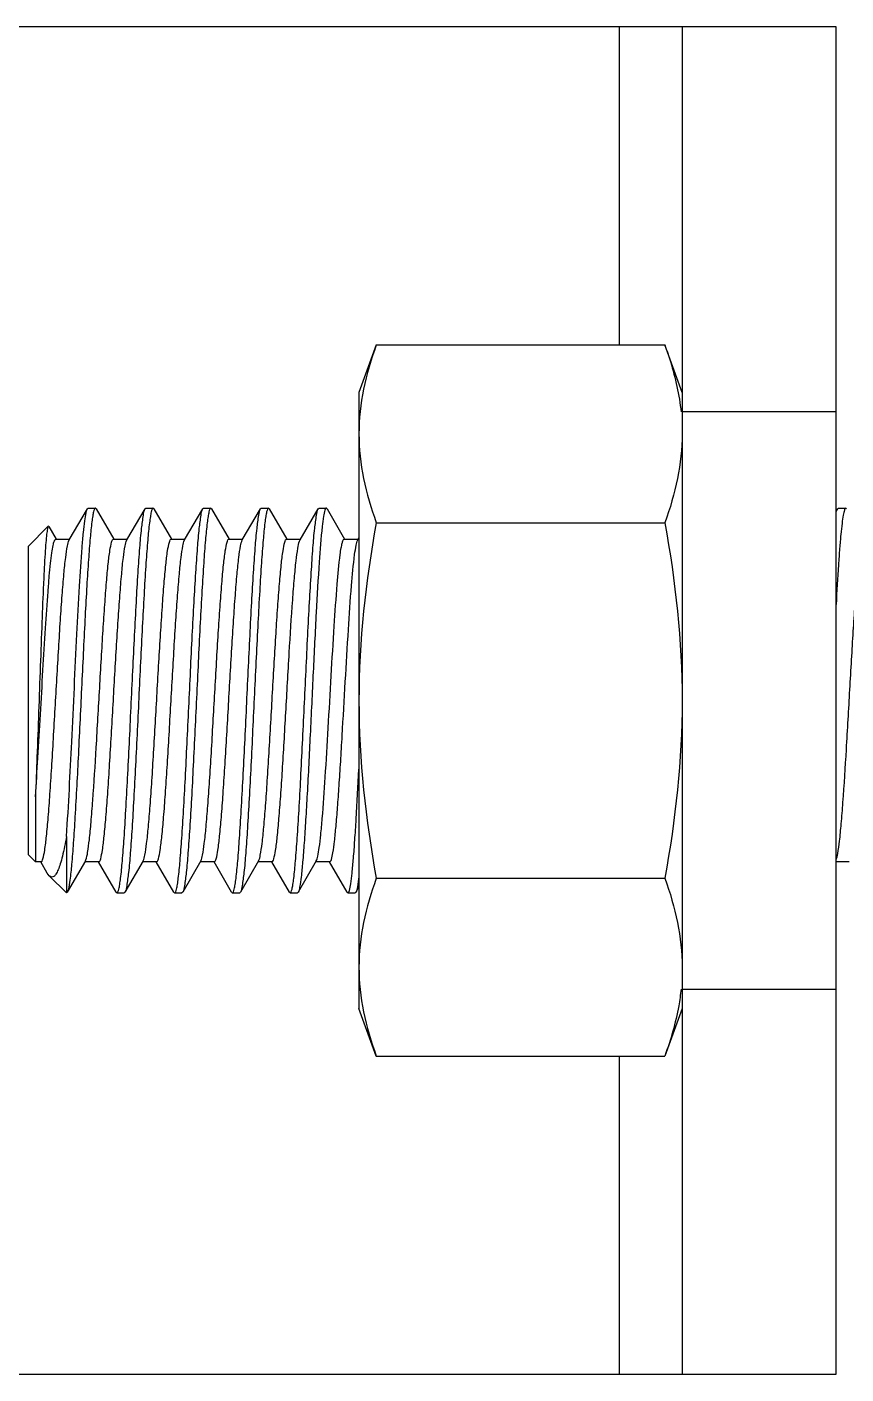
# Model space of a CAD drawing. Extents: x 1382187 to 1725648, y 860327 to 1571294.
# Drawn here: x 1531435.9 to 1531607.4, y 1227693.7 to 1227975.6 of the extents above; entities that cross this region are included whole.
import ezdxf

# ---------------------------------------------------------------- set-up
doc = ezdxf.new("R2010")
doc.units = 0
doc.header["$LTSCALE"] = 1000
doc.header["$MEASUREMENT"] = 0

msp = doc.modelspace()

# ---------------------------------------------------------------- linework, layer by layer
at = {"linetype": 'Continuous'}
for p, q in [((1531605.32, 1227975.6), (1531260.47, 1227975.6)), ((1531559.95, 1227975.6), (1531559.95, 1227909.05)), ((1531573.1, 1227975.6), (1531573.1, 1227693.69)), ((1531605.32, 1227693.69), (1531605.32, 1227975.6)), ((1531509.07, 1227909.05), (1531505.44, 1227899.08)), ((1531509.07, 1227909.05), (1531569.47, 1227909.05)), ((1531573.1, 1227899.08), (1531569.47, 1227909.05)), ((1531505.44, 1227899.08), (1531505.44, 1227770.21)), ((1531605.32, 1227895.05), (1531573.1, 1227895.05)), ((1531444.79, 1227868.23), (1531448.6, 1227874.78)), ((1531448.6, 1227874.78), (1531448.76, 1227874.91)), ((1531448.76, 1227874.91), (1531450.27, 1227874.91)), ((1531448.76, 1227874.91), (1531450.27, 1227874.91)), ((1531450.27, 1227874.91), (1531450.25, 1227874.91)), ((1531450.43, 1227874.78), (1531450.27, 1227874.91)), ((1531450.43, 1227874.78), (1531454.11, 1227868.43)), ((1531456.87, 1227868.23), (1531460.68, 1227874.78)), ((1531460.68, 1227874.78), (1531460.84, 1227874.91)), ((1531460.84, 1227874.91), (1531462.35, 1227874.91)), ((1531460.84, 1227874.91), (1531462.35, 1227874.91)), ((1531462.35, 1227874.91), (1531462.33, 1227874.91)), ((1531462.51, 1227874.78), (1531462.35, 1227874.91)), ((1531462.51, 1227874.78), (1531466.19, 1227868.43)), ((1531468.95, 1227868.23), (1531472.76, 1227874.78)), ((1531472.76, 1227874.78), (1531472.92, 1227874.91)), ((1531472.92, 1227874.91), (1531474.43, 1227874.91)), ((1531472.92, 1227874.91), (1531474.43, 1227874.91)), ((1531474.43, 1227874.91), (1531474.41, 1227874.91)), ((1531474.59, 1227874.78), (1531474.43, 1227874.91)), ((1531474.59, 1227874.78), (1531478.27, 1227868.43)), ((1531481.03, 1227868.23), (1531484.85, 1227874.78)), ((1531484.85, 1227874.78), (1531485, 1227874.91)), ((1531485, 1227874.91), (1531486.52, 1227874.91)), ((1531485, 1227874.91), (1531486.52, 1227874.91)), ((1531486.52, 1227874.91), (1531486.49, 1227874.91)), ((1531486.68, 1227874.78), (1531486.52, 1227874.91)), ((1531486.68, 1227874.78), (1531490.35, 1227868.43)), ((1531493.12, 1227868.23), (1531496.93, 1227874.78)), ((1531496.93, 1227874.78), (1531497.09, 1227874.91)), ((1531497.09, 1227874.91), (1531498.6, 1227874.91)), ((1531497.09, 1227874.91), (1531498.6, 1227874.91)), ((1531498.76, 1227874.78), (1531498.6, 1227874.91)), ((1531498.76, 1227874.78), (1531502.44, 1227868.43)), ((1531605.32, 1227874.19), (1531605.66, 1227874.78)), ((1531605.66, 1227874.78), (1531605.82, 1227874.91)), ((1531605.82, 1227874.91), (1531607.33, 1227874.91)), ((1531605.82, 1227874.91), (1531607.33, 1227874.91)), ((1531607.33, 1227874.91), (1531607.31, 1227874.91)), ((1531607.49, 1227874.78), (1531607.33, 1227874.91)), ((1531509.07, 1227871.84), (1531569.47, 1227871.84)), ((1531436.17, 1227866.86), (1531440.4, 1227871.09)), ((1531440.51, 1227871.05), (1531440.4, 1227871.09)), ((1531440.51, 1227871.05), (1531442.03, 1227868.43)), ((1531436.17, 1227866.86), (1531436.17, 1227802.42)), ((1531441.96, 1227868.39), (1531444.88, 1227868.39)), ((1531454.04, 1227868.39), (1531456.96, 1227868.39)), ((1531466.12, 1227868.39), (1531469.05, 1227868.39)), ((1531478.2, 1227868.39), (1531481.13, 1227868.39)), ((1531490.28, 1227868.39), (1531493.21, 1227868.39)), ((1531493.02, 1227868.02), (1531493.12, 1227868.23)), ((1531502.36, 1227868.39), (1531505.29, 1227868.39)), ((1531505.2, 1227868.23), (1531505.44, 1227868.65)), ((1531437.71, 1227814.49), (1531437.71, 1227800.89)), ((1531444.23, 1227806.2), (1531444.23, 1227794.37)), ((1531436.17, 1227802.42), (1531437.71, 1227800.89)), ((1531448.19, 1227801.06), (1531448.3, 1227801.3)), ((1531438.94, 1227800.89), (1531437.71, 1227800.89)), ((1531440.21, 1227798.54), (1531438.87, 1227800.85)), ((1531440.63, 1227797.97), (1531440.21, 1227798.54)), ((1531448.19, 1227801.06), (1531444.39, 1227794.51)), ((1531451.02, 1227800.89), (1531448.09, 1227800.89)), ((1531454.64, 1227794.51), (1531450.95, 1227800.85)), ((1531460.27, 1227801.06), (1531456.47, 1227794.51)), ((1531463.1, 1227800.89), (1531460.17, 1227800.89)), ((1531466.72, 1227794.51), (1531463.03, 1227800.85)), ((1531472.35, 1227801.06), (1531468.55, 1227794.51)), ((1531475.18, 1227800.89), (1531472.25, 1227800.89)), ((1531478.8, 1227794.51), (1531475.11, 1227800.85)), ((1531484.43, 1227801.06), (1531480.63, 1227794.51)), ((1531487.26, 1227800.89), (1531484.34, 1227800.89)), ((1531490.89, 1227794.51), (1531487.19, 1227800.85)), ((1531496.51, 1227801.06), (1531492.72, 1227794.51)), ((1531499.34, 1227800.89), (1531496.42, 1227800.89)), ((1531502.97, 1227794.51), (1531499.27, 1227800.85)), ((1531608.08, 1227800.89), (1531605.32, 1227800.89)), ((1531440.63, 1227797.97), (1531444.23, 1227794.37)), ((1531505.44, 1227795.62), (1531504.8, 1227794.51)), ((1531509.07, 1227797.44), (1531569.47, 1227797.44)), ((1531444.39, 1227794.51), (1531444.23, 1227794.37)), ((1531454.64, 1227794.51), (1531454.8, 1227794.37)), ((1531454.8, 1227794.37), (1531456.31, 1227794.37)), ((1531454.8, 1227794.37), (1531456.31, 1227794.37)), ((1531454.8, 1227794.37), (1531454.82, 1227794.37)), ((1531456.47, 1227794.51), (1531456.31, 1227794.37)), ((1531466.72, 1227794.51), (1531466.88, 1227794.37)), ((1531466.88, 1227794.37), (1531468.39, 1227794.37)), ((1531466.88, 1227794.37), (1531468.39, 1227794.37)), ((1531466.88, 1227794.37), (1531466.9, 1227794.37)), ((1531468.55, 1227794.51), (1531468.39, 1227794.37)), ((1531478.8, 1227794.51), (1531478.96, 1227794.37)), ((1531478.96, 1227794.37), (1531480.48, 1227794.37)), ((1531478.96, 1227794.37), (1531480.48, 1227794.37)), ((1531478.96, 1227794.37), (1531478.98, 1227794.37)), ((1531480.63, 1227794.51), (1531480.48, 1227794.37)), ((1531490.89, 1227794.51), (1531491.04, 1227794.37)), ((1531491.04, 1227794.37), (1531492.56, 1227794.37)), ((1531491.04, 1227794.37), (1531492.56, 1227794.37)), ((1531491.04, 1227794.37), (1531491.07, 1227794.37)), ((1531492.72, 1227794.51), (1531492.56, 1227794.37)), ((1531502.97, 1227794.51), (1531503.13, 1227794.37)), ((1531503.13, 1227794.37), (1531504.64, 1227794.37)), ((1531503.13, 1227794.37), (1531504.64, 1227794.37)), ((1531503.13, 1227794.37), (1531503.15, 1227794.37)), ((1531504.8, 1227794.51), (1531504.64, 1227794.37)), ((1531573.1, 1227774.23), (1531605.32, 1227774.23)), ((1531509.07, 1227760.24), (1531505.44, 1227770.21)), ((1531573.1, 1227770.21), (1531569.47, 1227760.24)), ((1531509.07, 1227760.24), (1531569.47, 1227760.24)), ((1531559.95, 1227760.24), (1531559.95, 1227693.69)), ((1531260.47, 1227693.69), (1531605.32, 1227693.69))]:
    msp.add_line(p, q, dxfattribs=at)
for points, knots in [([(1531509.07, 1227909.05), (1531507.97, 1227906.03), (1531506.14, 1227899.93), (1531505.44, 1227893.58), (1531505.44, 1227890.45)], [0, 0, 0, 0, 0.506411, 1, 1, 1, 1]), ([(1531569.47, 1227909.05), (1531569.89, 1227907.89), (1531571.44, 1227903.33), (1531572.5, 1227898.59), (1531572.87, 1227895.02)], [0, 0, 0, 0, 0.25454, 1, 1, 1, 1]), ([(1531505.44, 1227890.45), (1531505.44, 1227887.32), (1531506.14, 1227880.96), (1531507.97, 1227874.86), (1531509.07, 1227871.84)], [0, 0, 0, 0, 0.493589, 1, 1, 1, 1]), ([(1531573.1, 1227890.45), (1531573.1, 1227887.32), (1531572.4, 1227880.96), (1531570.57, 1227874.86), (1531569.47, 1227871.84)], [0, 0, 0, 0, 0.493589, 1, 1, 1, 1]), ([(1531444.23, 1227806.2), (1531444.67, 1227812.8), (1531445.19, 1227823.19), (1531445.86, 1227837.31), (1531446.39, 1227848.16), (1531446.91, 1227857.94), (1531447.36, 1227865.03), (1531447.75, 1227869.59), (1531448, 1227872), (1531448.27, 1227873.65), (1531448.45, 1227874.52), (1531448.6, 1227874.78)], [0, 0, 0, 0, 0.288558, 0.45413, 0.616509, 0.762715, 0.881069, 0.926757, 0.962188, 0.986703, 1, 1, 1, 1]), ([(1531450.25, 1227874.91), (1531450.16, 1227874.89), (1531450.01, 1227874.59), (1531449.86, 1227874.06), (1531449.69, 1227873.15), (1531449.44, 1227871.34), (1531449.14, 1227868.3), (1531448.8, 1227863.83), (1531448.45, 1227858.37), (1531448.11, 1227852.12), (1531447.76, 1227845.27), (1531447.3, 1227835.64), (1531446.74, 1227823.92), (1531446.17, 1227812.82), (1531445.68, 1227805.13), (1531445.34, 1227800.73), (1531445.01, 1227797.48), (1531444.76, 1227795.71), (1531444.58, 1227795.05)], [0, 0, 0, 0, 0.003459, 0.010697, 0.021985, 0.037294, 0.07952, 0.136044, 0.204986, 0.284036, 0.370529, 0.46155, 0.644849, 0.809404, 0.877597, 0.933236, 0.974471, 1, 1, 1, 1]), ([(1531454.82, 1227794.37), (1531454.91, 1227794.39), (1531455.07, 1227794.72), (1531455.22, 1227795.28), (1531455.4, 1227796.25), (1531455.66, 1227798.18), (1531455.97, 1227801.42), (1531456.32, 1227806.17), (1531456.68, 1227811.95), (1531457.03, 1227818.55), (1531457.39, 1227825.73), (1531457.75, 1227833.23), (1531458.11, 1227840.79), (1531458.47, 1227848.12), (1531458.83, 1227854.96), (1531459.18, 1227861.08), (1531459.55, 1227866.22), (1531459.87, 1227870.26), (1531460.25, 1227872.95), (1531460.45, 1227874.37), (1531460.68, 1227874.78)], [0, 0, 0, 0, 0.003604, 0.011244, 0.023189, 0.039398, 0.084082, 0.143773, 0.216344, 0.299191, 0.389329, 0.483504, 0.578314, 0.670341, 0.756264, 0.832984, 0.897741, 0.948218, 0.982646, 1, 1, 1, 1]), ([(1531462.33, 1227874.91), (1531462.24, 1227874.89), (1531462.09, 1227874.56), (1531461.93, 1227874), (1531461.75, 1227873.03), (1531461.49, 1227871.1), (1531461.18, 1227867.86), (1531460.83, 1227863.11), (1531460.48, 1227857.34), (1531460.12, 1227850.74), (1531459.76, 1227843.56), (1531459.4, 1227836.06), (1531459.04, 1227828.5), (1531458.68, 1227821.17), (1531458.32, 1227814.33), (1531457.97, 1227808.21), (1531457.61, 1227803.07), (1531457.29, 1227799.03), (1531456.9, 1227796.34), (1531456.7, 1227794.91), (1531456.47, 1227794.51)], [0, 0, 0, 0, 0.00361, 0.011255, 0.023204, 0.039415, 0.084097, 0.143782, 0.216344, 0.299179, 0.3893, 0.483457, 0.578255, 0.670276, 0.756195, 0.832914, 0.897677, 0.94817, 0.982621, 1, 1, 1, 1]), ([(1531466.9, 1227794.37), (1531467, 1227794.39), (1531467.15, 1227794.72), (1531467.3, 1227795.28), (1531467.48, 1227796.25), (1531467.74, 1227798.18), (1531468.05, 1227801.42), (1531468.4, 1227806.17), (1531468.76, 1227811.95), (1531469.12, 1227818.55), (1531469.47, 1227825.73), (1531469.83, 1227833.23), (1531470.19, 1227840.79), (1531470.55, 1227848.12), (1531470.91, 1227854.96), (1531471.27, 1227861.08), (1531471.63, 1227866.22), (1531471.95, 1227870.26), (1531472.33, 1227872.95), (1531472.53, 1227874.37), (1531472.76, 1227874.78)], [0, 0, 0, 0, 0.003605, 0.011246, 0.023192, 0.039401, 0.084087, 0.143779, 0.216351, 0.299198, 0.389337, 0.483511, 0.57832, 0.670346, 0.756268, 0.832988, 0.897743, 0.948218, 0.982646, 1, 1, 1, 1]), ([(1531474.41, 1227874.91), (1531474.32, 1227874.89), (1531474.17, 1227874.56), (1531474.01, 1227874), (1531473.84, 1227873.03), (1531473.57, 1227871.1), (1531473.26, 1227867.86), (1531472.91, 1227863.11), (1531472.56, 1227857.34), (1531472.2, 1227850.74), (1531471.84, 1227843.56), (1531471.48, 1227836.06), (1531471.12, 1227828.5), (1531470.76, 1227821.17), (1531470.4, 1227814.33), (1531470.05, 1227808.21), (1531469.69, 1227803.07), (1531469.37, 1227799.03), (1531468.98, 1227796.34), (1531468.79, 1227794.91), (1531468.55, 1227794.51)], [0, 0, 0, 0, 0.00361, 0.011255, 0.023204, 0.039415, 0.084097, 0.143781, 0.216343, 0.299178, 0.389299, 0.483456, 0.578254, 0.670275, 0.756194, 0.832913, 0.897677, 0.94817, 0.982621, 1, 1, 1, 1]), ([(1531478.98, 1227794.37), (1531479.08, 1227794.39), (1531479.23, 1227794.72), (1531479.38, 1227795.28), (1531479.56, 1227796.25), (1531479.82, 1227798.18), (1531480.13, 1227801.42), (1531480.48, 1227806.17), (1531480.84, 1227811.95), (1531481.2, 1227818.55), (1531481.56, 1227825.73), (1531481.92, 1227833.23), (1531482.28, 1227840.79), (1531482.63, 1227848.12), (1531482.99, 1227854.96), (1531483.35, 1227861.08), (1531483.71, 1227866.22), (1531484.03, 1227870.26), (1531484.41, 1227872.95), (1531484.61, 1227874.37), (1531484.85, 1227874.78)], [0, 0, 0, 0, 0.003605, 0.011246, 0.023192, 0.039402, 0.084089, 0.143781, 0.216352, 0.2992, 0.389339, 0.483513, 0.578322, 0.670347, 0.756269, 0.832988, 0.897743, 0.948219, 0.982646, 1, 1, 1, 1]), ([(1531486.49, 1227874.91), (1531486.4, 1227874.89), (1531486.25, 1227874.56), (1531486.09, 1227874), (1531485.92, 1227873.03), (1531485.65, 1227871.1), (1531485.35, 1227867.86), (1531484.99, 1227863.11), (1531484.64, 1227857.34), (1531484.28, 1227850.74), (1531483.92, 1227843.56), (1531483.56, 1227836.06), (1531483.2, 1227828.5), (1531482.84, 1227821.17), (1531482.48, 1227814.33), (1531482.13, 1227808.21), (1531481.77, 1227803.07), (1531481.45, 1227799.03), (1531481.07, 1227796.34), (1531480.87, 1227794.91), (1531480.63, 1227794.51)], [0, 0, 0, 0, 0.00361, 0.011255, 0.023204, 0.039415, 0.084096, 0.143781, 0.216343, 0.299178, 0.389299, 0.483455, 0.578253, 0.670274, 0.756194, 0.832913, 0.897676, 0.948169, 0.98262, 1, 1, 1, 1]), ([(1531491.07, 1227794.37), (1531491.16, 1227794.39), (1531491.31, 1227794.72), (1531491.47, 1227795.28), (1531491.64, 1227796.25), (1531491.91, 1227798.18), (1531492.21, 1227801.42), (1531492.57, 1227806.17), (1531492.92, 1227811.95), (1531493.28, 1227818.55), (1531493.64, 1227825.73), (1531494, 1227833.23), (1531494.36, 1227840.79), (1531494.72, 1227848.12), (1531495.08, 1227854.96), (1531495.43, 1227861.08), (1531495.79, 1227866.22), (1531496.11, 1227870.26), (1531496.5, 1227872.95), (1531496.69, 1227874.37), (1531496.93, 1227874.78)], [0, 0, 0, 0, 0.003605, 0.011246, 0.023193, 0.039403, 0.08409, 0.143783, 0.216354, 0.299202, 0.389341, 0.483515, 0.578323, 0.670348, 0.75627, 0.832989, 0.897744, 0.948219, 0.982646, 1, 1, 1, 1]), ([(1531498.32, 1227874.48), (1531498.18, 1227874.06), (1531497.98, 1227872.92), (1531497.83, 1227871.78), (1531497.75, 1227871.08)], [0, 0, 0, 0, 0.381853, 1, 1, 1, 1]), ([(1531498.6, 1227874.91), (1531498.57, 1227874.91), (1531498.4, 1227874.83), (1531498.36, 1227874.63), (1531498.32, 1227874.48)], [0, 0, 0, 0, 0.141686, 1, 1, 1, 1]), ([(1531607.31, 1227874.91), (1531607.16, 1227874.88), (1531606.99, 1227874.25), (1531606.76, 1227873.28), (1531606.53, 1227871.51), (1531606.29, 1227869.21), (1531606.05, 1227866.3), (1531605.7, 1227861.43), (1531605.47, 1227857.52), (1531605.32, 1227854.76)], [0, 0, 0, 0, 0.023088, 0.076942, 0.162256, 0.277921, 0.422109, 0.592457, 1, 1, 1, 1]), ([(1531440.4, 1227871.08), (1531440.28, 1227870.96), (1531440.21, 1227870.36), (1531440.02, 1227869.27), (1531439.89, 1227867.5), (1531439.72, 1227865.18), (1531439.57, 1227862.3), (1531439.33, 1227857.53), (1531439.06, 1227850.65), (1531438.73, 1227841.69), (1531438.4, 1227832.28), (1531438.07, 1227823.16), (1531437.83, 1227817.27), (1531437.71, 1227814.49)], [0, 0, 0, 0, 0.009173, 0.029347, 0.060391, 0.101835, 0.152988, 0.212953, 0.354877, 0.517215, 0.687692, 0.853036, 1, 1, 1, 1]), ([(1531497.75, 1227871.08), (1531497.47, 1227868.6), (1531497.03, 1227862.6), (1531496.44, 1227852.44), (1531495.85, 1227840.39), (1531495.25, 1227827.73), (1531494.74, 1227817.41), (1531494.31, 1227809.86), (1531494, 1227805.09), (1531493.69, 1227801.12), (1531493.41, 1227798.02), (1531493.09, 1227795.93), (1531492.9, 1227794.83), (1531492.72, 1227794.51)], [0, 0, 0, 0, 0.097413, 0.234815, 0.397699, 0.568819, 0.73005, 0.801523, 0.864307, 0.916739, 0.957442, 0.985378, 1, 1, 1, 1]), ([(1531437.71, 1227814.49), (1531437.9, 1227817.21), (1531438.26, 1227822.95), (1531438.77, 1227831.78), (1531439.29, 1227840.83), (1531439.8, 1227849.41), (1531440.24, 1227855.97), (1531440.61, 1227860.49), (1531440.87, 1227863.19), (1531441.12, 1227865.32), (1531441.38, 1227866.96), (1531441.58, 1227867.82), (1531441.82, 1227868.39), (1531441.96, 1227868.39)], [0, 0, 0, 0, 0.150782, 0.318318, 0.489969, 0.652746, 0.794352, 0.853795, 0.904124, 0.94441, 0.973938, 0.992299, 1, 1, 1, 1]), ([(1531438.94, 1227800.89), (1531439.01, 1227800.89), (1531439.19, 1227801.13), (1531439.43, 1227801.91), (1531439.75, 1227803.69), (1531440.08, 1227806.57), (1531440.43, 1227810.49), (1531440.79, 1227815.28), (1531441.15, 1227820.76), (1531441.5, 1227826.74), (1531441.98, 1227835.09), (1531442.45, 1227843.36), (1531442.94, 1227851.26), (1531443.29, 1227856.43), (1531443.65, 1227860.8), (1531443.98, 1227864.26), (1531444.35, 1227866.61), (1531444.57, 1227867.86), (1531444.79, 1227868.23)], [0, 0, 0, 0, 0.003516, 0.010772, 0.037949, 0.081609, 0.140308, 0.211978, 0.294061, 0.383613, 0.477416, 0.664254, 0.750571, 0.827952, 0.893624, 0.945254, 0.981055, 1, 1, 1, 1]), ([(1531448.3, 1227801.3), (1531448.48, 1227801.8), (1531448.73, 1227803.21), (1531449.07, 1227805.83), (1531449.41, 1227809.46), (1531449.91, 1227815.89), (1531450.49, 1227825.26), (1531451.05, 1227835.18), (1531451.52, 1227843.36), (1531451.87, 1227849.18), (1531452.22, 1227854.5), (1531452.57, 1227859.13), (1531452.91, 1227862.92), (1531453.24, 1227865.7), (1531453.55, 1227867.41), (1531453.79, 1227868.16), (1531453.96, 1227868.39), (1531454.04, 1227868.39)], [0, 0, 0, 0, 0.023549, 0.063214, 0.117783, 0.185416, 0.35021, 0.535036, 0.627046, 0.714525, 0.794449, 0.864058, 0.92096, 0.96323, 0.989531, 0.996563, 1, 1, 1, 1]), ([(1531451.02, 1227800.89), (1531451.1, 1227800.89), (1531451.27, 1227801.13), (1531451.51, 1227801.91), (1531451.83, 1227803.69), (1531452.16, 1227806.57), (1531452.52, 1227810.49), (1531452.87, 1227815.28), (1531453.23, 1227820.76), (1531453.59, 1227826.74), (1531454.06, 1227835.09), (1531454.53, 1227843.36), (1531455.02, 1227851.26), (1531455.38, 1227856.43), (1531455.74, 1227860.8), (1531456.06, 1227864.26), (1531456.43, 1227866.61), (1531456.65, 1227867.86), (1531456.87, 1227868.23)], [0, 0, 0, 0, 0.003516, 0.010771, 0.037949, 0.081609, 0.140308, 0.211978, 0.294061, 0.383613, 0.477416, 0.664254, 0.750572, 0.827952, 0.893624, 0.945254, 0.981055, 1, 1, 1, 1]), ([(1531460.27, 1227801.06), (1531460.48, 1227801.43), (1531460.71, 1227802.68), (1531461.07, 1227805.03), (1531461.4, 1227808.49), (1531461.76, 1227812.86), (1531462.12, 1227818.03), (1531462.61, 1227825.93), (1531463.07, 1227834.2), (1531463.55, 1227842.55), (1531463.91, 1227848.53), (1531464.27, 1227854.01), (1531464.62, 1227858.79), (1531464.97, 1227862.72), (1531465.3, 1227865.6), (1531465.63, 1227867.38), (1531465.86, 1227868.15), (1531466.04, 1227868.39), (1531466.12, 1227868.39)], [0, 0, 0, 0, 0.018976, 0.054803, 0.106453, 0.172139, 0.249526, 0.335844, 0.522668, 0.616459, 0.705997, 0.788066, 0.859722, 0.918409, 0.962059, 0.989231, 0.996484, 1, 1, 1, 1]), ([(1531463.1, 1227800.89), (1531463.18, 1227800.89), (1531463.35, 1227801.13), (1531463.59, 1227801.91), (1531463.91, 1227803.69), (1531464.24, 1227806.57), (1531464.6, 1227810.49), (1531464.95, 1227815.28), (1531465.31, 1227820.76), (1531465.67, 1227826.74), (1531466.15, 1227835.09), (1531466.61, 1227843.36), (1531467.1, 1227851.26), (1531467.46, 1227856.43), (1531467.82, 1227860.8), (1531468.15, 1227864.26), (1531468.51, 1227866.61), (1531468.74, 1227867.86), (1531468.95, 1227868.23)], [0, 0, 0, 0, 0.003517, 0.010771, 0.037949, 0.081609, 0.140308, 0.211979, 0.294062, 0.383613, 0.477416, 0.664254, 0.750571, 0.827951, 0.893623, 0.945253, 0.981055, 1, 1, 1, 1]), ([(1531472.35, 1227801.06), (1531472.56, 1227801.43), (1531472.79, 1227802.68), (1531473.15, 1227805.03), (1531473.48, 1227808.49), (1531473.84, 1227812.86), (1531474.2, 1227818.03), (1531474.69, 1227825.93), (1531475.15, 1227834.2), (1531475.63, 1227842.55), (1531475.99, 1227848.53), (1531476.35, 1227854.01), (1531476.7, 1227858.79), (1531477.06, 1227862.72), (1531477.39, 1227865.6), (1531477.71, 1227867.38), (1531477.95, 1227868.15), (1531478.12, 1227868.39), (1531478.2, 1227868.39)], [0, 0, 0, 0, 0.018976, 0.054803, 0.106454, 0.17214, 0.249527, 0.335846, 0.52267, 0.61646, 0.705997, 0.788065, 0.859721, 0.918408, 0.962058, 0.98923, 0.996485, 1, 1, 1, 1]), ([(1531475.18, 1227800.89), (1531475.26, 1227800.89), (1531475.44, 1227801.13), (1531475.68, 1227801.91), (1531476, 1227803.69), (1531476.33, 1227806.57), (1531476.68, 1227810.49), (1531477.03, 1227815.28), (1531477.39, 1227820.76), (1531477.75, 1227826.74), (1531478.23, 1227835.09), (1531478.69, 1227843.36), (1531479.19, 1227851.26), (1531479.54, 1227856.43), (1531479.9, 1227860.8), (1531480.23, 1227864.26), (1531480.59, 1227866.61), (1531480.82, 1227867.86), (1531481.03, 1227868.23)], [0, 0, 0, 0, 0.003514, 0.010772, 0.03795, 0.08161, 0.140308, 0.211978, 0.294061, 0.383612, 0.477415, 0.664253, 0.750571, 0.827952, 0.893624, 0.945254, 0.981055, 1, 1, 1, 1]), ([(1531484.43, 1227801.06), (1531484.65, 1227801.43), (1531484.87, 1227802.68), (1531485.24, 1227805.03), (1531485.57, 1227808.49), (1531485.93, 1227812.86), (1531486.28, 1227818.03), (1531486.77, 1227825.93), (1531487.24, 1227834.2), (1531487.71, 1227842.55), (1531488.07, 1227848.53), (1531488.43, 1227854.01), (1531488.78, 1227858.79), (1531489.14, 1227862.72), (1531489.47, 1227865.6), (1531489.79, 1227867.38), (1531490.03, 1227868.15), (1531490.2, 1227868.39), (1531490.28, 1227868.39)], [0, 0, 0, 0, 0.018976, 0.054803, 0.106453, 0.172139, 0.249526, 0.335844, 0.522668, 0.61646, 0.705997, 0.788066, 0.859722, 0.918409, 0.962059, 0.989231, 0.996485, 1, 1, 1, 1]), ([(1531487.26, 1227800.89), (1531487.34, 1227800.89), (1531487.51, 1227801.12), (1531487.75, 1227801.87), (1531488.06, 1227803.6), (1531488.39, 1227806.39), (1531488.74, 1227810.2), (1531489.09, 1227814.84), (1531489.44, 1227820.18), (1531489.79, 1227826.02), (1531490.26, 1227834.23), (1531490.82, 1227844.16), (1531491.4, 1227853.53), (1531491.9, 1227859.95), (1531492.24, 1227863.56), (1531492.59, 1227866.15), (1531492.83, 1227867.54), (1531493.02, 1227868.02)], [0, 0, 0, 0, 0.003447, 0.010504, 0.036907, 0.07934, 0.136454, 0.206305, 0.286482, 0.374206, 0.466428, 0.651492, 0.816161, 0.883565, 0.937789, 0.976999, 1, 1, 1, 1]), ([(1531501.52, 1227865.17), (1531501.58, 1227865.64), (1531501.69, 1227866.44), (1531501.91, 1227867.47), (1531502.07, 1227868.06), (1531502.27, 1227868.39), (1531502.36, 1227868.39)], [0, 0, 0, 0, 0.417027, 0.722093, 0.91306, 1, 1, 1, 1]), ([(1531504.54, 1227865.17), (1531504.63, 1227865.84), (1531504.8, 1227866.86), (1531505.01, 1227867.91), (1531505.2, 1227868.23)], [0, 0, 0, 0, 0.64784, 1, 1, 1, 1]), ([(1531605.32, 1227801.2), (1531605.51, 1227801.66), (1531605.75, 1227803.01), (1531606.11, 1227805.54), (1531606.44, 1227809.1), (1531606.95, 1227815.5), (1531607.53, 1227824.88), (1531608.09, 1227834.83), (1531608.56, 1227843.07), (1531608.92, 1227848.95), (1531609.27, 1227854.33), (1531609.62, 1227859.01), (1531609.97, 1227862.85), (1531610.3, 1227865.66), (1531610.61, 1227867.4), (1531610.85, 1227868.16), (1531611.02, 1227868.39), (1531611.1, 1227868.39)], [0, 0, 0, 0, 0.021934, 0.060252, 0.1138, 0.180755, 0.345177, 0.530709, 0.623344, 0.711545, 0.792219, 0.862544, 0.920069, 0.962821, 0.989426, 0.996537, 1, 1, 1, 1]), ([(1531496.51, 1227801.06), (1531496.69, 1227801.35), (1531496.89, 1227802.32), (1531497.2, 1227804.14), (1531497.49, 1227806.78), (1531497.93, 1227811.67), (1531498.44, 1227819.13), (1531499.03, 1227829.1), (1531499.63, 1227839.65), (1531500.22, 1227849.68), (1531500.8, 1227858.13), (1531501.24, 1227863.11), (1531501.52, 1227865.17)], [0, 0, 0, 0, 0.015991, 0.045014, 0.086536, 0.139531, 0.27419, 0.434995, 0.605144, 0.76684, 0.903184, 1, 1, 1, 1]), ([(1531499.34, 1227800.89), (1531499.41, 1227800.89), (1531499.57, 1227801.07), (1531499.78, 1227801.69), (1531500.07, 1227803.1), (1531500.36, 1227805.4), (1531500.68, 1227808.55), (1531500.99, 1227812.43), (1531501.31, 1227816.95), (1531501.63, 1227821.97), (1531502.06, 1227829.24), (1531502.58, 1227838.45), (1531503.19, 1227848.93), (1531503.79, 1227857.79), (1531504.25, 1227863.02), (1531504.54, 1227865.17)], [0, 0, 0, 0, 0.003125, 0.009234, 0.031868, 0.068302, 0.117635, 0.178513, 0.24923, 0.32779, 0.411973, 0.587575, 0.756267, 0.899071, 1, 1, 1, 1]), ([(1531503.15, 1227794.37), (1531503.21, 1227794.39), (1531503.34, 1227794.58), (1531503.54, 1227795.2), (1531503.78, 1227796.57), (1531504.05, 1227798.8), (1531504.33, 1227801.84), (1531504.6, 1227805.6), (1531505, 1227811.82), (1531505.27, 1227816.78), (1531505.44, 1227820.26)], [0, 0, 0, 0, 0.007842, 0.023029, 0.077823, 0.164939, 0.282689, 0.428541, 0.599299, 1, 1, 1, 1]), ([(1531444.23, 1227806.2), (1531443.98, 1227804.81), (1531443.6, 1227802.87), (1531442.97, 1227800.55), (1531442.54, 1227799.29), (1531442.1, 1227798.4), (1531441.66, 1227797.8), (1531441.07, 1227797.61), (1531440.76, 1227797.84), (1531440.63, 1227797.97)], [0, 0, 0, 0, 0.427991, 0.594855, 0.728399, 0.828419, 0.897176, 0.945337, 1, 1, 1, 1]), ([(1531505.44, 1227797.84), (1531505.36, 1227797.1), (1531505.18, 1227796), (1531504.99, 1227794.84), (1531504.8, 1227794.51)], [0, 0, 0, 0, 0.657878, 1, 1, 1, 1]), ([(1531509.07, 1227797.44), (1531507.97, 1227794.42), (1531506.14, 1227788.32), (1531505.44, 1227781.97), (1531505.44, 1227778.84)], [0, 0, 0, 0, 0.506411, 1, 1, 1, 1]), ([(1531569.47, 1227797.44), (1531570.57, 1227794.42), (1531572.4, 1227788.32), (1531573.1, 1227781.97), (1531573.1, 1227778.84)], [0, 0, 0, 0, 0.506411, 1, 1, 1, 1]), ([(1531444.58, 1227795.05), (1531444.57, 1227794.99), (1531444.52, 1227794.8), (1531444.45, 1227794.62), (1531444.39, 1227794.51)], [0, 0, 0, 0, 0.313034, 1, 1, 1, 1]), ([(1531505.44, 1227778.84), (1531505.44, 1227775.71), (1531506.14, 1227769.35), (1531507.97, 1227763.26), (1531509.07, 1227760.24)], [0, 0, 0, 0, 0.493589, 1, 1, 1, 1]), ([(1531572.87, 1227774.26), (1531572.75, 1227773.08), (1531572.07, 1227768.31), (1531570.72, 1227763.65), (1531569.47, 1227760.24)], [0, 0, 0, 0, 0.246329, 1, 1, 1, 1])]:
    msp.add_open_spline(points, degree=3, knots=knots, dxfattribs=at)
for points in [[(1531509.07, 1227871.84), (1531506.84, 1227859.59), (1531505.44, 1227847.1), (1531505.44, 1227834.64)], [(1531569.47, 1227871.84), (1531571.7, 1227859.59), (1531573.1, 1227847.1), (1531573.1, 1227834.64)], [(1531505.44, 1227834.64), (1531505.44, 1227822.18), (1531506.84, 1227809.7), (1531509.07, 1227797.44)], [(1531573.1, 1227834.64), (1531573.1, 1227822.18), (1531571.7, 1227809.7), (1531569.47, 1227797.44)]]:
    msp.add_open_spline(points, degree=3, dxfattribs=at)

doc.saveas('drawing.dxf')
